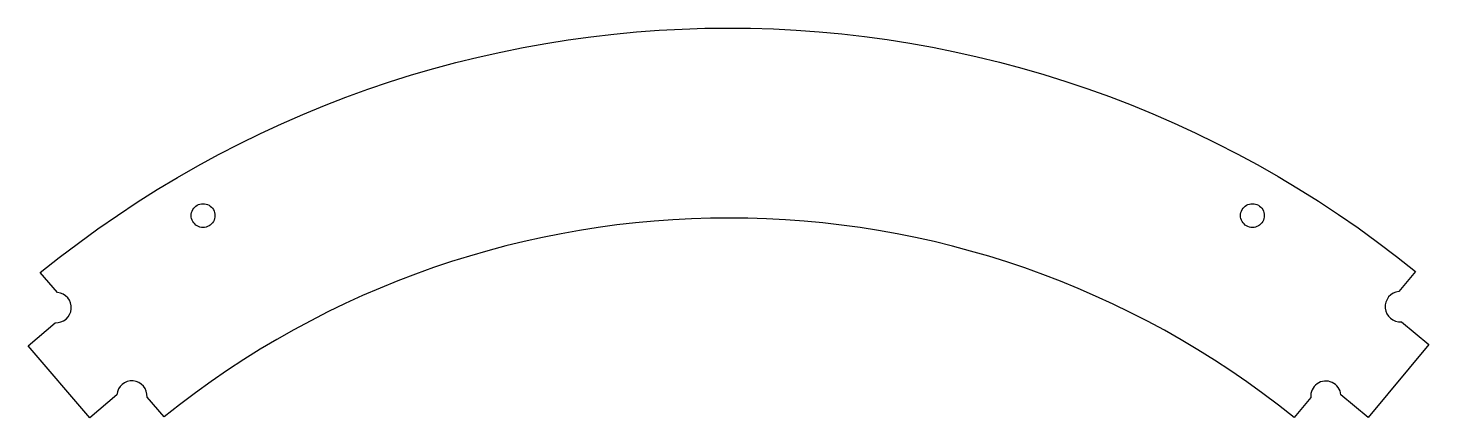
# Model space of a CAD drawing. Header units: millimetres. Extents: x -148 to 147, y 148 to 230.
import ezdxf

# ---------------------------------------------------------------- set-up
doc = ezdxf.new("R2010")
doc.units = ezdxf.units.MM
doc.header["$MEASUREMENT"] = 0

msp = doc.modelspace()

# ---------------------------------------------------------------- linework, layer by layer
for points in [[(144.67, 178.47), (141.15, 174.25, 0.999774), (141.73, 167.91), (147.49, 163.11), (134.69, 147.74), (128.94, 152.53, 1.000226), (122.59, 151.95), (119.08, 147.73, 0.352545), (-118.92, 147.86), (-122.5, 152.04, 1), (-128.85, 152.53), (-134.54, 147.65), (-147.56, 162.83), (-141.87, 167.71, 1), (-141.38, 174.06), (-144.97, 178.24, -0.354863)], [(-110.69, 187.76, -1.000654), (-110.69, 192.76, -1.000654)], [(110.31, 187.76, -1.000654), (110.31, 192.76, -1.000654)]]:
    msp.add_lwpolyline(points, format="xyb", close=True)

doc.saveas('drawing.dxf')
